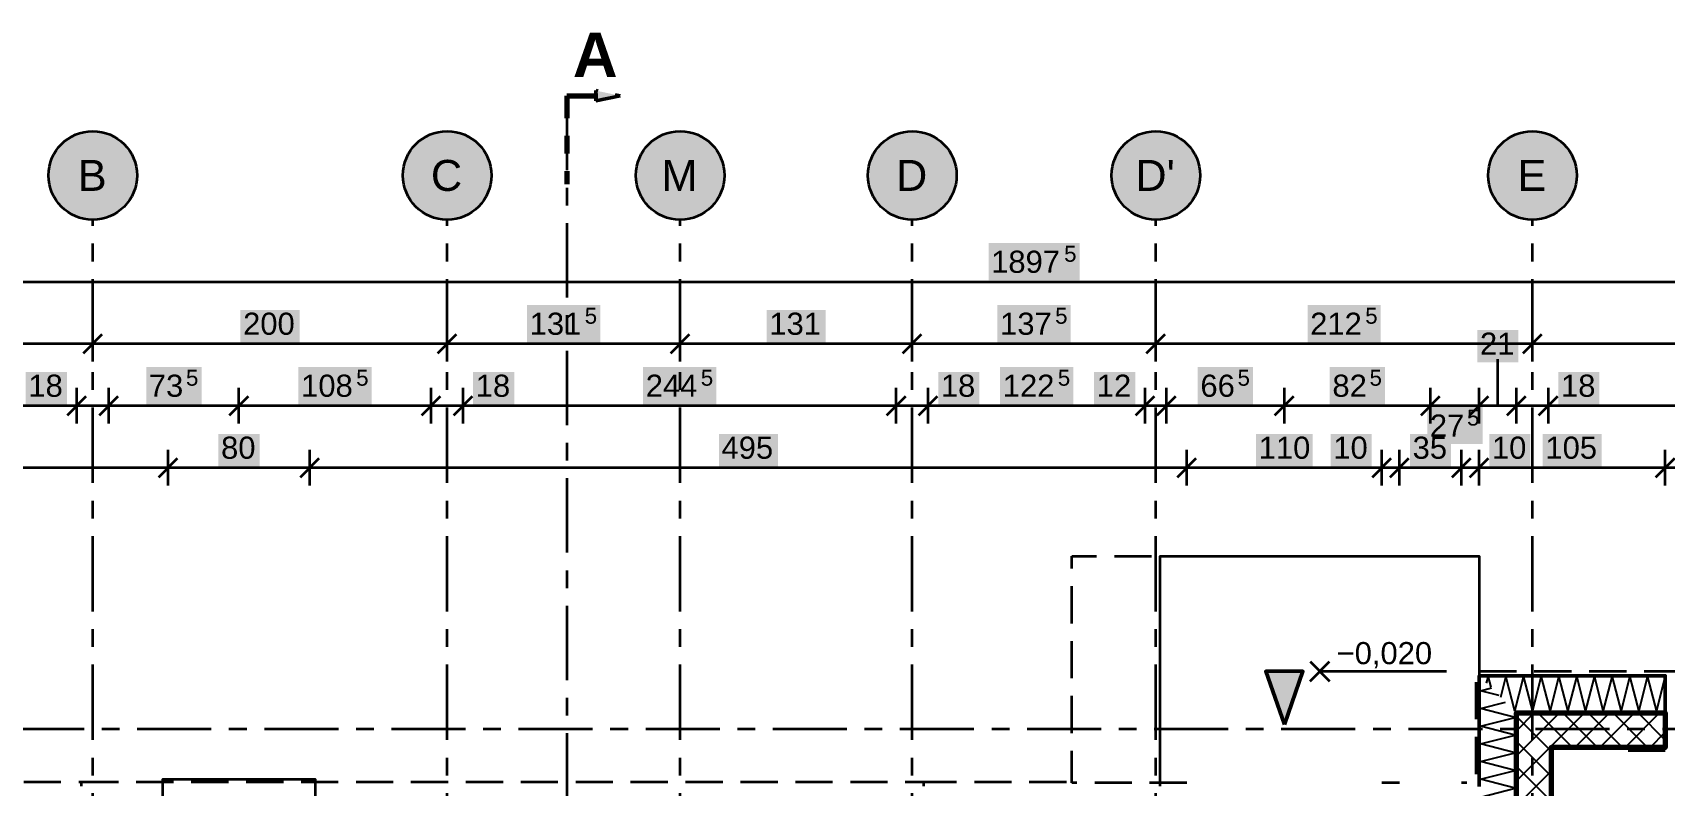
# Model space of a CAD drawing. Header units: metres. Extents: x -6.2 to 22.3, y -6.3 to 13.3.
# Drawn here: x 3.54 to 12.75, y 9.05 to 13.31 of the extents above; entities that cross this region are included whole.
import ezdxf

# ---------------------------------------------------------------- set-up
doc = ezdxf.new("R2010")
doc.units = ezdxf.units.M
for name, pattern in [('KRESKOWA', [5.25, 4.2, -1.05]), ('PUNKTOWA', [10.5, 8.4, -1.05, 0, -1.05]), ('PUNKTOWA_KROTKA', [6.3, 4.2, -1.05, 0, -1.05])]:
    doc.linetypes.add(name, pattern=pattern)
for name, color, linetype, lineweight in [('A-KRESKOWANIE', 8, 'Continuous', 18), ('A-MASKA', 7, 'Continuous', 18), ('A-NAD-CIECIEM', 8, 'KRESKOWA', 25), ('A-OKNA', 3, 'Continuous', 35), ('A-OSIE', 1, 'PUNKTOWA', 25), ('A-PRZEKROJE', 1, 'PUNKTOWA_KROTKA', 50), ('A-RZEDNE', 1, 'Continuous', 25), ('A-SCIANY-IZOL', 4, 'Continuous', 35), ('A-SCIANY-KONSTR', 7, 'Continuous', 50), ('A-SYMBOLE', 2, 'Continuous', 25), ('A-WIDOK', 7, 'Continuous', 25), ('A-WYMIARY', 1, 'Continuous', 25)]:
    doc.layers.add(name, color=color, linetype=linetype, lineweight=lineweight)
doc.styles.add('PL_ARIAL', font='arial.ttf')
doc.styles.add('PL_ARIAL_B', font='arialbd.ttf')

msp = doc.modelspace()

# ---------------------------------------------------------------- hatches: boundary and pattern name
at = {"layer": 'A-MASKA', "true_color": 0xffffff}
for points in [[(8.9303, 11.9075), (9.4447, 11.9075), (9.4447, 12.1175), (8.9303, 12.1175)], [(4.7084, 11.5575), (5.0416, 11.5575), (5.0416, 11.74), (4.7084, 11.74)], [(6.3258, 11.5575), (6.7392, 11.5575), (6.7392, 11.7675), (6.3258, 11.7675)], [(7.6784, 11.5575), (8.0116, 11.5575), (8.0116, 11.74), (7.6784, 11.74)], [(8.9808, 11.5575), (9.3942, 11.5575), (9.3942, 11.7675), (8.9808, 11.7675)], [(10.7308, 11.5575), (11.1442, 11.5575), (11.1442, 11.7675), (10.7308, 11.7675)], [(11.689, 11.445), (11.921, 11.445), (11.921, 11.6275), (11.689, 11.6275)], [(3.4964, 11.2075), (3.7285, 11.2075), (3.7285, 11.39), (3.4964, 11.39)], [(4.1763, 11.2075), (4.4887, 11.2075), (4.4887, 11.4175), (4.1763, 11.4175)], [(5.0358, 11.2075), (5.4492, 11.2075), (5.4492, 11.4175), (5.0358, 11.4175)], [(6.0215, 11.2075), (6.2536, 11.2075), (6.2536, 11.39), (6.0215, 11.39)], [(6.9808, 11.2075), (7.3942, 11.2075), (7.3942, 11.4175), (6.9808, 11.4175)], [(8.6465, 11.2075), (8.8786, 11.2075), (8.8786, 11.39), (8.6465, 11.39)], [(8.9958, 11.2075), (9.4092, 11.2075), (9.4092, 11.4175), (8.9958, 11.4175)], [(9.5264, 11.2075), (9.7585, 11.2075), (9.7585, 11.39), (9.5264, 11.39)], [(10.1113, 11.2075), (10.4237, 11.2075), (10.4237, 11.4175), (10.1113, 11.4175)], [(10.8563, 11.2075), (11.1687, 11.2075), (11.1687, 11.4175), (10.8563, 11.4175)], [(12.1465, 11.2075), (12.3786, 11.2075), (12.3786, 11.39), (12.1465, 11.39)], [(11.4063, 10.9825), (11.7187, 10.9825), (11.7187, 11.1925), (11.4063, 11.1925)], [(4.584, 10.8575), (4.816, 10.8575), (4.816, 11.04), (4.584, 11.04)], [(7.4084, 10.8575), (7.7416, 10.8575), (7.7416, 11.04), (7.4084, 11.04)], [(10.4402, 10.8575), (10.7598, 10.8575), (10.7598, 11.04), (10.4402, 11.04)], [(10.8614, 10.8575), (11.0935, 10.8575), (11.0935, 11.04), (10.8614, 11.04)], [(11.309, 10.8575), (11.541, 10.8575), (11.541, 11.04), (11.309, 11.04)], [(11.7565, 10.8575), (11.9886, 10.8575), (11.9886, 11.04), (11.7565, 11.04)], [(12.0584, 10.8575), (12.3916, 10.8575), (12.3916, 11.04), (12.0584, 11.04)]]:
    msp.add_hatch(color=7, dxfattribs=at).paths.add_polyline_path(points)
at = {"layer": 'A-OSIE', "true_color": 0xffffff}
for points in [[(4.125, 12.5), (4.1229, 12.5326), (4.1165, 12.5647), (4.106, 12.5957), (4.0915, 12.625), (4.0733, 12.6522), (4.0518, 12.6768), (4.0272, 12.6983), (4, 12.7165), (3.9707, 12.731), (3.9397, 12.7415), (3.9076, 12.7479), (3.875, 12.75), (3.8424, 12.7479), (3.8103, 12.7415), (3.7793, 12.731), (3.75, 12.7165), (3.7228, 12.6983), (3.6982, 12.6768), (3.6767, 12.6522), (3.6585, 12.625), (3.644, 12.5957), (3.6335, 12.5647), (3.6271, 12.5326), (3.625, 12.5), (3.6271, 12.4674), (3.6335, 12.4353), (3.644, 12.4043), (3.6585, 12.375), (3.6767, 12.3478), (3.6982, 12.3232), (3.7228, 12.3017), (3.75, 12.2835), (3.7793, 12.269), (3.8103, 12.2585), (3.8424, 12.2521), (3.875, 12.25), (3.9076, 12.2521), (3.9397, 12.2585), (3.9707, 12.269), (4, 12.2835), (4.0272, 12.3017), (4.0518, 12.3232), (4.0733, 12.3478), (4.0915, 12.375), (4.106, 12.4043), (4.1165, 12.4353), (4.1229, 12.4674)], [(6.125, 12.5), (6.1229, 12.5326), (6.1165, 12.5647), (6.106, 12.5957), (6.0915, 12.625), (6.0733, 12.6522), (6.0518, 12.6768), (6.0272, 12.6983), (6, 12.7165), (5.9707, 12.731), (5.9397, 12.7415), (5.9076, 12.7479), (5.875, 12.75), (5.8424, 12.7479), (5.8103, 12.7415), (5.7793, 12.731), (5.75, 12.7165), (5.7228, 12.6983), (5.6982, 12.6768), (5.6767, 12.6522), (5.6585, 12.625), (5.644, 12.5957), (5.6335, 12.5647), (5.6271, 12.5326), (5.625, 12.5), (5.6271, 12.4674), (5.6335, 12.4353), (5.644, 12.4043), (5.6585, 12.375), (5.6767, 12.3478), (5.6982, 12.3232), (5.7228, 12.3017), (5.75, 12.2835), (5.7793, 12.269), (5.8103, 12.2585), (5.8424, 12.2521), (5.875, 12.25), (5.9076, 12.2521), (5.9397, 12.2585), (5.9707, 12.269), (6, 12.2835), (6.0272, 12.3017), (6.0518, 12.3232), (6.0733, 12.3478), (6.0915, 12.375), (6.106, 12.4043), (6.1165, 12.4353), (6.1229, 12.4674)], [(7.44, 12.5), (7.4379, 12.5326), (7.4315, 12.5647), (7.421, 12.5957), (7.4065, 12.625), (7.3883, 12.6522), (7.3668, 12.6768), (7.3422, 12.6983), (7.315, 12.7165), (7.2857, 12.731), (7.2547, 12.7415), (7.2226, 12.7479), (7.19, 12.75), (7.1574, 12.7479), (7.1253, 12.7415), (7.0943, 12.731), (7.065, 12.7165), (7.0378, 12.6983), (7.0132, 12.6768), (6.9917, 12.6522), (6.9735, 12.625), (6.959, 12.5957), (6.9485, 12.5647), (6.9421, 12.5326), (6.94, 12.5), (6.9421, 12.4674), (6.9485, 12.4353), (6.959, 12.4043), (6.9735, 12.375), (6.9917, 12.3478), (7.0132, 12.3232), (7.0378, 12.3017), (7.065, 12.2835), (7.0943, 12.269), (7.1253, 12.2585), (7.1574, 12.2521), (7.19, 12.25), (7.2226, 12.2521), (7.2547, 12.2585), (7.2857, 12.269), (7.315, 12.2835), (7.3422, 12.3017), (7.3668, 12.3232), (7.3883, 12.3478), (7.4065, 12.375), (7.421, 12.4043), (7.4315, 12.4353), (7.4379, 12.4674)], [(8.75, 12.5), (8.7479, 12.5326), (8.7415, 12.5647), (8.731, 12.5957), (8.7165, 12.625), (8.6983, 12.6522), (8.6768, 12.6768), (8.6522, 12.6983), (8.625, 12.7165), (8.5957, 12.731), (8.5647, 12.7415), (8.5326, 12.7479), (8.5, 12.75), (8.4674, 12.7479), (8.4353, 12.7415), (8.4043, 12.731), (8.375, 12.7165), (8.3478, 12.6983), (8.3232, 12.6768), (8.3017, 12.6522), (8.2835, 12.625), (8.269, 12.5957), (8.2585, 12.5647), (8.2521, 12.5326), (8.25, 12.5), (8.2521, 12.4674), (8.2585, 12.4353), (8.269, 12.4043), (8.2835, 12.375), (8.3017, 12.3478), (8.3232, 12.3232), (8.3478, 12.3017), (8.375, 12.2835), (8.4043, 12.269), (8.4353, 12.2585), (8.4674, 12.2521), (8.5, 12.25), (8.5326, 12.2521), (8.5647, 12.2585), (8.5957, 12.269), (8.625, 12.2835), (8.6522, 12.3017), (8.6768, 12.3232), (8.6983, 12.3478), (8.7165, 12.375), (8.731, 12.4043), (8.7415, 12.4353), (8.7479, 12.4674)], [(10.125, 12.5), (10.1229, 12.5326), (10.1165, 12.5647), (10.106, 12.5957), (10.0915, 12.625), (10.0733, 12.6522), (10.0518, 12.6768), (10.0272, 12.6983), (10, 12.7165), (9.9707, 12.731), (9.9397, 12.7415), (9.9076, 12.7479), (9.875, 12.75), (9.8424, 12.7479), (9.8103, 12.7415), (9.7793, 12.731), (9.75, 12.7165), (9.7228, 12.6983), (9.6982, 12.6768), (9.6767, 12.6522), (9.6585, 12.625), (9.644, 12.5957), (9.6335, 12.5647), (9.6271, 12.5326), (9.625, 12.5), (9.6271, 12.4674), (9.6335, 12.4353), (9.644, 12.4043), (9.6585, 12.375), (9.6767, 12.3478), (9.6982, 12.3232), (9.7228, 12.3017), (9.75, 12.2835), (9.7793, 12.269), (9.8103, 12.2585), (9.8424, 12.2521), (9.875, 12.25), (9.9076, 12.2521), (9.9397, 12.2585), (9.9707, 12.269), (10, 12.2835), (10.0272, 12.3017), (10.0518, 12.3232), (10.0733, 12.3478), (10.0915, 12.375), (10.106, 12.4043), (10.1165, 12.4353), (10.1229, 12.4674)], [(12.25, 12.5), (12.2479, 12.5326), (12.2415, 12.5647), (12.231, 12.5957), (12.2165, 12.625), (12.1983, 12.6522), (12.1768, 12.6768), (12.1522, 12.6983), (12.125, 12.7165), (12.0957, 12.731), (12.0647, 12.7415), (12.0326, 12.7479), (12, 12.75), (11.9674, 12.7479), (11.9353, 12.7415), (11.9043, 12.731), (11.875, 12.7165), (11.8478, 12.6983), (11.8232, 12.6768), (11.8017, 12.6522), (11.7835, 12.625), (11.769, 12.5957), (11.7585, 12.5647), (11.7521, 12.5326), (11.75, 12.5), (11.7521, 12.4674), (11.7585, 12.4353), (11.769, 12.4043), (11.7835, 12.375), (11.8017, 12.3478), (11.8232, 12.3232), (11.8478, 12.3017), (11.875, 12.2835), (11.9043, 12.269), (11.9353, 12.2585), (11.9674, 12.2521), (12, 12.25), (12.0326, 12.2521), (12.0647, 12.2585), (12.0957, 12.269), (12.125, 12.2835), (12.1522, 12.3017), (12.1768, 12.3232), (12.1983, 12.3478), (12.2165, 12.375), (12.231, 12.4043), (12.2415, 12.4353), (12.2479, 12.4674)]]:
    msp.add_hatch(color=7, dxfattribs=at).paths.add_polyline_path(points)
at = {"layer": 'A-PRZEKROJE', "true_color": 0x000000}
msp.add_hatch(color=7, dxfattribs=at).paths.add_polyline_path([(6.8507, 12.95), (6.7138, 12.9209), (6.7138, 12.9791)])
at = {"layer": 'A-SYMBOLE', "true_color": 0x000000}
msp.add_hatch(color=7, dxfattribs=at).paths.add_polyline_path([(10.6, 9.4), (10.705, 9.7), (10.495, 9.7)])

# ---------------------------------------------------------------- linework, layer by layer
at = {"layer": 'A-KRESKOWANIE', "lineweight": 25, "ltscale": 0.05}
for points in [[(11.8117, 9.5633), (11.7075, 9.59), (11.7692, 9.6058)], [(11.7413, 9.6337), (11.75, 9.6675), (11.7647, 9.6103)], [(11.8209, 9.5541), (11.85, 9.6675), (11.8991, 9.4759)], [(11.9005, 9.4745), (11.95, 9.6675), (12, 9.4725), (12.05, 9.6675), (12.1, 9.4725), (12.15, 9.6675), (12.2, 9.4725), (12.25, 9.6675), (12.3, 9.4725), (12.35, 9.6675), (12.4, 9.4725), (12.45, 9.6675), (12.5, 9.4725), (12.55, 9.6675), (12.6, 9.4725), (12.65, 9.6675), (12.7, 9.4725), (12.75, 9.6675)], [(11.9025, 8.84), (11.7075, 8.89), (11.9025, 8.94), (11.7075, 8.99), (11.9025, 9.04), (11.7075, 9.09), (11.9025, 9.14), (11.7075, 9.19), (11.9025, 9.24), (11.7075, 9.29), (11.9025, 9.34), (11.7075, 9.39), (11.9025, 9.44), (11.7075, 9.49), (11.8488, 9.5262)], [(11.91, 9.3644), (12.0106, 9.465)], [(12.0696, 9.285), (11.91, 9.4446)], [(11.972, 9.285), (12.152, 9.465)], [(12.226, 9.27), (12.031, 9.465)], [(12.1017, 9.2733), (12.2934, 9.465)], [(12.3675, 9.27), (12.1725, 9.465)], [(12.2398, 9.27), (12.4348, 9.465)], [(12.5089, 9.27), (12.3139, 9.465)], [(12.3813, 9.27), (12.5763, 9.465)], [(12.6503, 9.27), (12.4553, 9.465)], [(12.5227, 9.27), (12.7177, 9.465)], [(12.75, 9.3117), (12.5967, 9.465)], [(12.75, 9.4532), (12.7382, 9.465)], [(12.6641, 9.27), (12.75, 9.3559)], [(11.9282, 9.285), (11.91, 9.3032)], [(11.91, 9.223), (11.972, 9.285)], [(11.91, 9.0816), (12.1017, 9.2733)], [(12.105, 9.1082), (11.9282, 9.285)], [(12.105, 9.2496), (12.0696, 9.285)], [(12.105, 8.9668), (11.91, 9.1618)], [(11.91, 8.9402), (12.105, 9.1352)]]:
    msp.add_lwpolyline(points, dxfattribs=at)
at = {"layer": 'A-NAD-CIECIEM', "linetype": 'KRESKOWA', "lineweight": 35, "ltscale": 0.05, "flags": 128}
for points in [[(10.0495, 9.07), (9.4, 9.07), (9.4, 10.35), (11.7, 10.35), (11.7, 9.695), (11.68, 9.695), (11.68, 9.07), (11.6005, 9.07)], [(11.7005, 9.7), (18.7, 9.7), (18.7, -0.325), (18.6755, -0.325)], [(12.7495, 9.25), (12.5, 9.25)], [(-0.325, 5.4455), (-0.325, 9.075), (3.81, 9.075), (3.81, 9.0505)], [(3.8105, 9.075), (8.5645, 9.075)], [(8.565, 9.0505), (8.565, 9.075), (9.3995, 9.075)], [(11.2495, 9.07), (11.1505, 9.07)]]:
    msp.add_lwpolyline(points, dxfattribs=at)
at = {"layer": 'A-OKNA', "lineweight": 35, "ltscale": 0.05}
msp.add_lwpolyline([(5.13, 8.88), (4.27, 8.88), (4.27, 9.09), (5.13, 9.09)], close=True, dxfattribs=at)
at = {"layer": 'A-OSIE', "linetype": 'PUNKTOWA', "lineweight": 35, "ltscale": 0.050668, "flags": 128}
for points in [[(3.875, -5.2), (3.875, 12.25)], [(5.875, -5.2), (5.875, 12.25)], [(7.19, -5.2), (7.19, 12.25)], [(8.5, -5.2), (8.5, 12.25)], [(9.875, -5.2), (9.875, 12.25)], [(12, -5.2), (12, 12.25)]]:
    msp.add_lwpolyline(points, dxfattribs=at)
at = {"layer": 'A-OSIE', "linetype": 'PUNKTOWA', "lineweight": 35, "ltscale": 0.049691, "flags": 128}
msp.add_lwpolyline([(-5.2, 9.375), (21.305, 9.375)], dxfattribs=at)
at = {"layer": 'A-OSIE', "linetype": 'Continuous', "lineweight": 35, "ltscale": 0.05}
for centre in [(3.875, 12.5), (5.875, 12.5), (7.19, 12.5), (8.5, 12.5), (9.875, 12.5), (12, 12.5)]:
    msp.add_circle(centre, 0.25, dxfattribs=at)
at = {"layer": 'A-PRZEKROJE', "linetype": 'PUNKTOWA', "lineweight": 35, "ltscale": 0.05, "flags": 128}
msp.add_lwpolyline([(6.5507, 12.95), (6.5507, -5.9)], dxfattribs=at)
at = {"layer": 'A-PRZEKROJE', "linetype": 'PUNKTOWA_KROTKA', "lineweight": 70, "ltscale": 0.03, "flags": 128}
msp.add_lwpolyline([(6.5507, 12.95), (6.5507, 12.45)], dxfattribs=at)
at = {"layer": 'A-PRZEKROJE', "linetype": 'Continuous', "lineweight": 70, "ltscale": 0.05, "flags": 128}
msp.add_lwpolyline([(6.5507, 12.95), (6.7257, 12.95)], dxfattribs=at)
at = {"layer": 'A-PRZEKROJE', "lineweight": 50, "ltscale": 0.05, "flags": 128}
msp.add_lwpolyline([(6.8507, 12.95), (6.7138, 12.9209), (6.7138, 12.9791)], close=True, dxfattribs=at)
at = {"layer": 'A-RZEDNE', "lineweight": 35, "ltscale": 0.05}
for points in [[(10.745, 9.645), (10.855, 9.755)], [(10.745, 9.755), (10.855, 9.645)], [(10.8, 9.7), (11.5158, 9.7)]]:
    msp.add_lwpolyline(points, dxfattribs=at)
at = {"layer": 'A-SCIANY-IZOL', "lineweight": 50, "ltscale": 0.05}
msp.add_lwpolyline([(11.7, 9.05), (11.7, 9.675), (11.7, 9.675), (11.7, 9.675), (12.75, 9.675), (12.75, 9.675), (12.75, 9.675), (12.75, 9.465), (12.75, 9.465), (12.75, 9.465), (11.91, 9.465), (11.91, 9.465), (11.91, 9.465), (11.91, 9.465), (11.91, 9.465), (11.91, 9.465), (11.91, 9.465), (11.91, 9.465), (11.91, 9.465), (11.91, 9.465), (11.91, 9.465), (11.91, 9.465), (11.91, 9.465), (11.91, 9.465), (11.91, 9.465), (11.91, 9.465), (11.91, 9.465), (11.91, 8.84)], dxfattribs=at)
at = {"layer": 'A-SCIANY-KONSTR', "lineweight": 70, "ltscale": 0.05}
msp.add_lwpolyline([(11.91, 8.84), (11.91, 9.285), (11.91, 9.465), (11.91, 9.465), (11.91, 9.465), (12.75, 9.465), (12.75, 9.465), (12.75, 9.465), (12.75, 9.27), (12.75, 9.27), (12.75, 9.27), (12.105, 9.27), (12.105, 9.27), (12.105, 9.27), (12.105, 9.27), (12.105, 9.27), (12.105, 9.27), (12.105, 9.27), (12.105, 9.27), (12.105, 9.27), (12.105, 9.27), (12.105, 9.27), (12.105, 9.27), (12.105, 9.27), (12.105, 9.27), (12.105, 9.27), (12.105, 9.27), (12.105, 9.27), (12.105, 8.75)], dxfattribs=at)
at = {"layer": 'A-SYMBOLE', "lineweight": 50, "ltscale": 0.05}
msp.add_lwpolyline([(10.6, 9.4), (10.705, 9.7), (10.495, 9.7)], close=True, dxfattribs=at)
at = {"layer": 'A-WIDOK', "lineweight": 35, "ltscale": 0.05}
msp.add_lwpolyline([(9.9, 9.0505), (9.9, 10.35), (11.7, 10.35), (11.7, 9.6755)], dxfattribs=at)
at = {"layer": 'A-WYMIARY', "lineweight": 35, "ltscale": 0.05}
for points in [[(-0.4, 11.9), (18.775, 11.9)], [(3.875, 11.45), (3.875, 11.65)], [(5.875, 11.45), (5.875, 11.65)], [(7.19, 11.45), (7.19, 11.65)], [(8.5, 11.45), (8.5, 11.65)], [(9.875, 11.45), (9.875, 11.65)], [(12, 11.45), (12, 11.65)], [(-0.1, 11.55), (18.475, 11.55)], [(3.822, 11.497), (3.928, 11.603)], [(5.822, 11.497), (5.928, 11.603)], [(7.137, 11.497), (7.243, 11.603)], [(8.447, 11.497), (8.553, 11.603)], [(9.822, 11.497), (9.928, 11.603)], [(11.947, 11.497), (12.053, 11.603)], [(11.805, 11.2), (11.805, 11.4625)], [(3.732, 11.147), (3.838, 11.253)], [(3.785, 11.1), (3.785, 11.3)], [(3.912, 11.147), (4.018, 11.253)], [(3.965, 11.1), (3.965, 11.3)], [(4.647, 11.147), (4.753, 11.253)], [(4.7, 11.1), (4.7, 11.3)], [(5.732, 11.147), (5.838, 11.253)], [(5.785, 11.1), (5.785, 11.3)], [(5.912, 11.147), (6.018, 11.253)], [(5.965, 11.1), (5.965, 11.3)], [(8.357, 11.147), (8.463, 11.253)], [(8.41, 11.1), (8.41, 11.3)], [(8.537, 11.147), (8.643, 11.253)], [(8.59, 11.1), (8.59, 11.3)], [(9.762, 11.147), (9.868, 11.253)], [(9.815, 11.1), (9.815, 11.3)], [(9.882, 11.147), (9.988, 11.253)], [(9.935, 11.1), (9.935, 11.3)], [(10.547, 11.147), (10.653, 11.253)], [(10.6, 11.1), (10.6, 11.3)], [(11.372, 11.147), (11.478, 11.253)], [(11.425, 11.1), (11.425, 11.3)], [(11.647, 11.147), (11.753, 11.253)], [(11.7, 11.1), (11.7, 11.3)], [(11.857, 11.147), (11.963, 11.253)], [(11.91, 11.1), (11.91, 11.3)], [(12.037, 11.147), (12.143, 11.253)], [(12.09, 11.1), (12.09, 11.3)], [(-0.4, 11.2), (18.775, 11.2)], [(4.247, 10.797), (4.353, 10.903)], [(4.3, 10.75), (4.3, 10.95)], [(5.047, 10.797), (5.153, 10.903)], [(5.1, 10.75), (5.1, 10.95)], [(9.997, 10.797), (10.103, 10.903)], [(10.05, 10.75), (10.05, 10.95)], [(11.097, 10.797), (11.203, 10.903)], [(11.15, 10.75), (11.15, 10.95)], [(11.197, 10.797), (11.303, 10.903)], [(11.25, 10.75), (11.25, 10.95)], [(11.547, 10.797), (11.653, 10.903)], [(11.6, 10.75), (11.6, 10.95)], [(11.647, 10.797), (11.753, 10.903)], [(11.7, 10.75), (11.7, 10.95)], [(12.697, 10.797), (12.803, 10.903)], [(12.75, 10.75), (12.75, 10.95)], [(-0.4, 10.85), (18.775, 10.85)]]:
    msp.add_lwpolyline(points, dxfattribs=at)

# ---------------------------------------------------------------- texts
at = {"layer": 'A-OSIE', "style": 'PL_ARIAL'}
for s, p in [('B', (3.7902, 12.4125)), ('C', (5.7831, 12.4125)), ('M', (7.0841, 12.4125)), ('D', (8.4081, 12.4125)), ("D'", (9.7589, 12.4125)), ('E', (11.9152, 12.4125))]:
    msp.add_text(s, height=0.175, dxfattribs=at).set_placement(p)
at = {"layer": 'A-PRZEKROJE', "style": 'PL_ARIAL_B'}
msp.add_text('A', height=0.25, dxfattribs=at).set_placement((6.5845, 13.0562))
at = {"layer": 'A-RZEDNE', "style": 'PL_ARIAL'}
msp.add_text('−0,020', height=0.125, dxfattribs=at).set_placement((10.895, 9.74))
at = {"layer": 'A-WYMIARY', "style": 'PL_ARIAL'}
for s, height, p in [('1897', 0.125, (8.9453, 11.95)), ('5', 0.09, (9.357, 12.0125)), ('200', 0.125, (4.7234, 11.6)), ('131', 0.125, (6.3408, 11.6)), ('5', 0.09, (6.6514, 11.6625)), ('131', 0.125, (7.6934, 11.6)), ('137', 0.125, (8.9958, 11.6)), ('5', 0.09, (9.3064, 11.6625)), ('212', 0.125, (10.7458, 11.6)), ('5', 0.09, (11.0564, 11.6625)), ('21', 0.125, (11.704, 11.4875)), ('18', 0.125, (3.5114, 11.25)), ('73', 0.125, (4.1913, 11.25)), ('5', 0.09, (4.4009, 11.3125)), ('108', 0.125, (5.0508, 11.25)), ('5', 0.09, (5.3614, 11.3125)), ('18', 0.125, (6.0365, 11.25)), ('244', 0.125, (6.9958, 11.25)), ('5', 0.09, (7.3064, 11.3125)), ('18', 0.125, (8.6615, 11.25)), ('122', 0.125, (9.0108, 11.25)), ('5', 0.09, (9.3214, 11.3125)), ('12', 0.125, (9.5414, 11.25)), ('66', 0.125, (10.1263, 11.25)), ('5', 0.09, (10.3359, 11.3125)), ('82', 0.125, (10.8713, 11.25)), ('5', 0.09, (11.0809, 11.3125)), ('18', 0.125, (12.1615, 11.25)), ('27', 0.125, (11.4213, 11.025)), ('5', 0.09, (11.6309, 11.0875)), ('80', 0.125, (4.599, 10.9)), ('495', 0.125, (7.4234, 10.9)), ('110', 0.125, (10.4552, 10.9)), ('10', 0.125, (10.8764, 10.9)), ('35', 0.125, (11.324, 10.9)), ('10', 0.125, (11.7715, 10.9)), ('105', 0.125, (12.0734, 10.9))]:
    msp.add_text(s, height=height, dxfattribs=at).set_placement(p)

doc.saveas('drawing.dxf')
